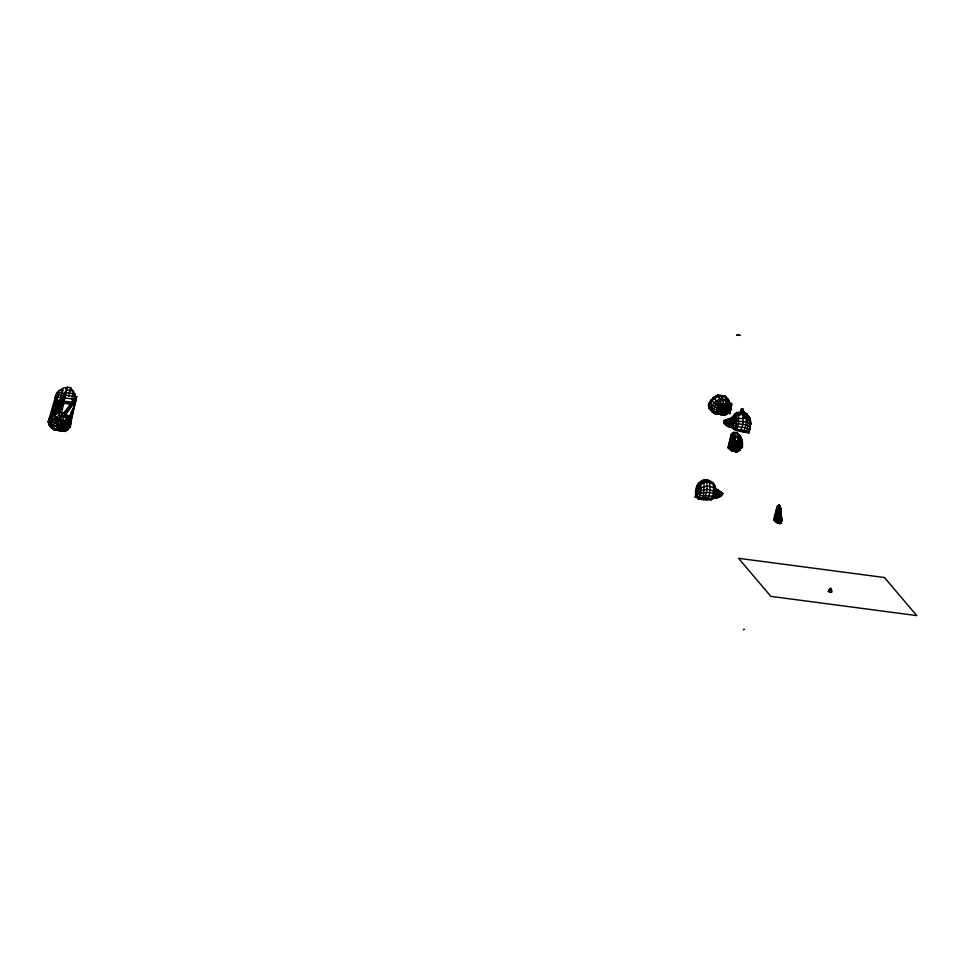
<?xml version="1.0" encoding="UTF-8"?>
<svg xmlns="http://www.w3.org/2000/svg" width="965" height="965" viewBox="0 0 965 965"><rect width="100%" height="100%" fill="white"/><g stroke="black" fill="none" stroke-linecap="round" stroke-linejoin="round"><path stroke-width="1.45" d="M732.049 426.82L735.897 430.559L749.009 432.742L750.794 423.912L750.203 418.243L746.283 413.611L744.015 412.055L741.036 411.959L736.753 412.574L731.217 418.05L723.859 420.728L725.776 421.826L736.645 421.343L736.548 418.267L735.885 426.373L734.92 428.87L733.943 429.051L731.554 427.049L733.002 427.929M713.159 397.857L717.767 395.083L725.282 396.072L728.84 400.451L729.154 402.514L728.08 403.756L720.855 403.551L717.502 402.357L713.618 397.411L710.795 401.114L713.618 397.411L717.767 395.083L720.385 400.306L720.855 403.551L716.754 407.725C715.56 412.139 721.289 417.278 724.884 413.913L725.523 415.022L714.221 413.539L711.301 410.656M703.859 499.725L698.334 499.062L696.971 497.457L694.969 497.337L697.044 488.76L699.963 483.501L705.837 480.775L712.628 483.031L713.931 484.321C713.195 490.317 722.58 490.28 722.423 494.78L718.177 497.421L714.064 497.12L710.879 499.967L703.859 499.725L703.883 498.145L712.978 498.676C718.744 491.68 714.872 479.521 704.836 479.605C697.972 480.92 694.125 488.821 696.018 495.178L695.608 495.853M744.015 412.055L746.005 414.407L746.343 418.315L745.933 424.829L744.22 430.595L733.943 429.051M711.724 481.981L714.703 485.226L714.377 493.742L712.978 498.676L703.883 498.145M60.505 418.315C56.621 416.94 51.76 418.122 49.673 421.886L49.77 423.08L53.545 419.449L58.238 418.858L58.479 420.547L56.633 424.118C55.077 428.231 61.615 433.743 64.028 430.306L65.91 429.871L67.454 425.541L66.175 421.56L65.318 420.547L57.381 418.75L53.509 413.804L53.051 414.238L54.474 411.693M724.872 414.094L725.523 415.022L723.991 414.588L724.136 413.913L726.018 413.478L727.574 409.148L726.874 405.252L725.427 404.154L726.5 399.57L725.282 396.072M49.215 425.179L54.1 429.932L62.689 430.909C65.789 425.625 62.737 417.58 61.41 411.971L57.659 411.476L53.509 413.804L50.602 416.627L48.25 421.741C49.227 429.63 59.348 430.462 65.403 431.415L70.385 426.844L70.457 422.706L76.573 396.651L65.487 395.361L50.602 416.627L57.369 392.441C60.614 388.811 65.765 386.458 70.626 387.725L74.824 393.877L74.92 399.305L72.568 402.321L70.216 403.081L64.016 402.272L57.007 413.129M723.557 414.673L725.523 414.274L727.574 409.148L730.746 407.893L730.505 410.451L728.249 413.322C724.269 415.264 719.034 414.757 715.282 412.646L714.221 413.539L722.797 414.516C725.909 409.232 722.845 401.187 721.53 395.578L717.248 395.505M780.866 512.958L780.83 508.229L779.225 504.804L777.163 506.48L773.616 519.954L777.585 523.368L778.719 522.958L780.866 512.958C781.324 515.117 783.966 525.298 778.719 522.958M726.934 399.667L728.237 399.341L730.421 405.264L727.164 407.351L725.849 411.621L722.073 411.126L717.876 406.12L717.502 402.357L720.385 400.306L726.199 401.066L728.08 403.756L729.214 408.762M743.026 432.187L743.327 430.945L746.403 431.222L747.537 428.508L748.08 415.734L746.005 414.407L743.002 414.262L736.645 415.42L734.329 417.688L734.172 423.249L732.073 427.652L726.331 425.444L725.583 422.972L723.907 422.586L723.641 421.512L725.198 420.149L725.704 420.752L725.005 423.985L724.341 422.32L725.451 420.451C733.291 420.185 736.488 410.535 745.016 413.237L747.187 414.673M62.689 430.909L62.858 430.088L57.574 429.172L57.611 425.939L58.672 423.876L61.362 422.368L64.8 422.827L66.706 424.926L66.85 427.157L64.727 429.895L58.443 428.665L56.802 426.313L53.485 425.529L48.25 421.741L56.079 394.625L57.369 392.441L63.726 393.274M68.117 415.734L70.3 421.657L67.055 423.731L65.246 429.763L60.433 430.873L58.479 429.618L59.492 424.974L61.844 423.659L64.872 424.057L66.537 425.903L66.513 428.231M63.654 429.751L59.07 429.835L59.999 425.613L62.146 424.407L64.884 424.769L66.404 426.458M727.164 407.351L725.427 404.154L725.366 413.37L724.136 413.913L717.803 412.803L717.731 409.546L718.792 407.483L721.47 405.976L724.908 406.434L728.08 403.756L727.224 403.635L726.717 406.012L729.009 406.313L726.874 405.252M720.976 413.937L719.866 414.287L718.708 413.285L718.684 410.402L719.613 408.593L721.965 407.266L724.98 407.664L726.657 409.522L725.523 414.274L725.366 413.37M711.036 399.944L709.456 402.61L712.242 405.457L716.754 407.725L719.275 410.873L724.124 412.61L725.378 412.718L725.439 411.874L723.075 411.56L722.737 413.732L720.541 414.48L719.42 413.478L719.275 410.873L720.119 409.22L722.254 408.026L724.992 408.388L726.524 410.065L726.633 411.838L724.836 413.503L719.154 412.574L717.586 411.693L716.911 409.92L713.593 409.148L708.358 405.348L711.036 399.944L717.876 406.12M57.659 411.476L60.276 416.687L63.063 426.844L64.245 428.231L64.969 427.097L61.965 427.519L61.688 429.292L62.629 430.125L62.966 427.953L65.331 428.267L61.965 427.519L50.916 416.337L49.348 419.003L52.134 421.85L56.633 424.118L59.154 427.254L65.27 429.111L65.741 428.014L64.969 427.097C63.714 422.103 68.057 417.073 65.174 412.465M735.535 449.931L738.261 450.064L738.913 447.555L738.768 445.323L736.862 443.225L735.149 442.995L733.388 451.174L735.873 451.717L737.356 451.053L737.706 449.244L737.043 447.495L736.09 447.374L735.39 450.607L736.331 448.315L735.101 440.643L733.388 451.174L736.79 450.293L739.13 444.129L737.381 440.945L735.101 440.643L735.077 435.915L733.484 432.368L731.386 434.178L727.851 447.651L731.82 451.065L737.477 451.813L742.459 447.241L741.578 439.184L740.203 439.34M831.625 592.04L830.781 588.324L828.368 591.292L831.625 592.04L828.368 591.292L831.082 591.654L830.37 588.493L829.478 591.183L828.658 590.459L831.721 591.026L829.478 591.183L829.044 589.627L831.758 590.001L829.478 591.183L829.755 588.686L831.372 588.734L830.684 591.919M66.392 427.579L70.385 426.844L70.457 422.706M62.942 414.069L76.573 396.651L70.192 425.493M741.952 442.103L742.459 447.241L738.454 447.977L737.356 451.053L735.74 451.68L734.86 450.981L737.477 451.813L736.826 450.884M730.264 411.645L728.804 409.92L729.769 413.949L731.916 403.937L731.265 403.165L728.985 408.195L728.901 411.476L730.023 412.791M69.516 418.786L70.638 424.286L67.454 425.541L65.523 430.68L65.246 429.763M51.495 428.134L51.676 426.844L49.456 425.408L48.431 421.753L49.118 419.148L65.487 395.361M745.257 418.472L746.174 413.901L744.461 413.792L743.062 415.034L745.257 418.472L747.091 416.253L747.067 414.033L745.535 413.466L743.713 416.06M743.653 412.212L742.99 409.474L741.506 408.714L740.927 412.767L741.699 408.641L743.147 409.413L743.629 412.007M741.639 409.039L743.219 410.041L743.147 411.597L743.147 409.413L743.038 411.319M741.385 412.151L741.168 409.92L742.7 410.499L743.472 412.369M742.495 412.923L743.147 409.413M63.437 431.066L65.294 430.655L66.078 429.22L65.523 430.68L63.992 431.078M723.786 414.89L725.403 414.262L725.017 413.092L727.043 413.889L728.937 411.162L726.5 411.187M714.462 497.433L715.017 498.097L715.68 497.53L716.886 492.319L716.669 489.786L714.341 486.493L715.753 488.712L721.06 492.307L721.651 493.983L721.241 495.721L719.239 497.216L715.017 498.097L712.785 497.289M742.7 410.499L742.326 412.513L740.734 412.296L743.002 414.262L742.929 424.491L740.107 431.56M58.6 429.666L59.758 430.667L59.975 429.666M59.758 430.667L60.53 429.437M62.725 421.681L63.027 420.245M61.832 430.981L60.554 429.775L60.421 427.821L62.592 425.661L64.957 425.975L66.018 427.23L65.174 430.39M63.328 430.209L63.678 428.593M64.016 426.976L64.269 427.917M70.457 414.395L69.83 417.326L71.289 411.862M73.268 401.199L74.824 393.877L66.054 392.719L50.602 416.627M696.971 497.457L699.963 483.501M719.866 414.287L720.083 413.285M720.421 414.106L720.65 413.056M722.833 405.3L723.147 403.853M721.929 414.648L720.662 413.394L720.541 411.428L722.713 409.281L725.065 409.594L726.126 410.837L725.752 413.418L724.1 414.685M722.797 414.516L722.978 413.695M723.436 413.828L723.786 412.2M724.136 410.583L724.377 411.524L725.089 410.716M724.172 421.09L724.751 423.683L726.259 423.768L724.425 422.453L725.982 425.034L730.01 426.349M724.751 423.683L725.101 422.067M727.417 425.927L727.598 425.095L729.383 426.373L732.833 426.892L734.92 428.87L748.744 431.705L749.009 432.742L745.607 431.608L745.306 432.561M728.503 420.873L728.816 419.425M714.643 488.64L714.944 487.204M733.412 418.412L733.714 416.977M728.394 448.122L731.386 434.178M735.366 416.88L735.885 414.504M718.949 496.565L722.64 493.598L719.094 492.029L719.745 492.813L719.986 491.728M729.166 448.785L732.604 432.742M729.842 449.364L733.484 432.368L737.236 432.863L740.191 436.132L742.375 442.054L739.13 444.129L739.528 445.939L737.381 450.92L736.971 449.883M721.736 493.959C721.699 491.945 723.521 494.502 721.651 493.983L721.313 492.608M730.662 450.076L734.208 433.55L737.899 434.033L740.794 437.242M733.883 451.439L735.426 444.25L736.934 444.455L738.611 446.3L738.732 448.255L737.356 451.053L738.732 448.255L737.369 450.595L735.511 451.463M734.184 451.487L735.583 444.986L736.958 445.167L738.478 446.855L738.587 448.629L738.261 450.064L735.873 451.717M734.751 451.306L735.837 446.216L738.08 447.627L737.706 450.197M737.803 448.411L735.921 448.158L736.03 449.34L738.587 448.629L738.032 450.028M774.171 520.424L777.163 506.48M774.931 521.088L778.369 505.045M775.607 521.667L779.225 504.804M776.439 522.379L779.985 505.829M777.585 523.368L780.83 508.229M778.152 523.163L781.023 509.785M779.177 523.428L780.926 515.274M779.66 523.742L781.192 516.565M779.961 523.778L781.348 517.3M780.54 523.525L781.614 518.531M781.168 522.885L781.855 519.677M829.176 591.4L829.755 588.686L831.372 588.734M829.381 591.75L830.069 588.553L828.44 591.629M830.286 591.545L830.865 588.831L829.478 591.183M71.603 399.727L73.509 390.994L66.621 390.089L55.91 409.16M68.696 396.458L70.626 387.725M68.756 408.376L70.216 403.081L69.251 407.327M735.981 447.893L737.393 448.665L736.307 448.629L736.862 448.315C735.993 443.08 739.914 437.724 737.236 432.863L736.005 433.189M64.836 397.447L67.224 387.279L66.006 388.714M61.784 411.862L67.224 387.279L62.737 398.219M54.981 410.909L57.43 400.982L56.175 399.884L55.331 396.88L56.079 394.625L63.099 395.554M60.276 399.413L63.063 388.316M74.112 400.789L75.174 396.639M56.018 409.1L57.876 401.983L57.43 400.982L61.772 401.561M717.284 497.518L718.117 490.69L717.309 489.738L716.44 490.703M717.164 497.277L718.141 497.373L718.865 495.081L718.201 490.353M718.551 496.396L719.239 497.216L720.228 494.985L719.673 491.354M55.319 405.819L59.492 390.367L63.087 390.837M51.929 415.348L56.175 399.884L61.965 400.644M70.095 419.835L76.573 396.651L64.703 413.249M726.259 423.768L723.907 422.586L726.331 425.444L727.501 421.814L726.766 419.582L726.187 420.27L728.442 419.003L729.347 421.874L728.31 426.289L729.926 426.711M69.95 417.399L72.604 409.1M74.365 403.563L76.573 396.651M738.913 447.555L738.116 449.823M69.408 420.668L76.295 399.486L65.174 413.394M732.688 417.556L735.113 413.599L736.645 415.42L736.777 418.533L734.329 421.307M745.981 414.166L747.067 414.033L746.717 417.109L745.752 417.531L743.726 414.347L746.524 413.659L747.284 414.841L745.74 417.049M726.633 411.838L726.814 408.545L724.908 406.434M697.176 496.541L698.322 497.904L702.399 498.121L703.533 495.419L704.088 482.645L702.279 480.522L700.759 482.235M719.685 496.71L715.68 497.53L716.054 496.649L714.788 495.395L713.943 496.191L700.264 495.54L697.912 492.753M721.241 495.721L717.574 496.71L716.669 497.976L716.175 497.397M718.443 496.685L718.141 497.373L717.345 496.444M63.654 396.905L66.621 390.089M734.401 428.786L735.897 430.559L738.49 424.081L738.551 414.685L736.753 412.574L733.074 417.133L734.003 417.29L733.111 416.265L736.645 421.343L746.283 421.729L750.42 424.443L750.046 428.653L747.791 432.875M59.142 412.26L63.787 403.322L69.697 404.094M58.588 412.477L64.016 402.272M748.165 432.163L750.046 428.653L749.684 426.94M58.865 412.344L63.787 403.322L57.876 401.983L60.445 402.321M725.282 421.235L724.064 420.631M721.145 493.392L722.64 493.598L722.158 493.091M53.051 414.238L54.571 411.705M56.875 407.918L66.054 392.719M64.8 422.827L69.046 418.894L68.72 416.844L65.825 413.635L58.455 412.658L51.833 417.435L49.384 422.754L50.397 426.337L54.112 428.894L54.1 429.932L65.403 431.415L64.752 430.487M736.862 443.225L741.12 439.292L738.454 436.361L735.077 435.915L731.82 451.065L732.942 450.727M57.128 412.574L64.233 401.223L72.568 402.321M50.916 418.315L48.25 421.741L50.711 418.171M52.351 415.794L64.667 397.954L74.92 399.305M65.234 429.425L65.837 430.438L63.871 430.969L66.923 430.281L68.829 427.555L68.901 422.694L67.96 420.137L66.09 417.459L60.276 416.687L55.439 420.921L53.485 425.529L54.137 428.593L56.73 430.028M744.98 415.855L746.524 413.659L746.331 416.205L747.091 416.253L745.607 413.925L744.461 413.792L746.717 417.109M744.606 417.459L747.284 414.841M65.246 414.89L76.295 399.486L65.065 414.866M48.25 421.741L50.855 418.11M52.593 415.698L64.667 397.954L49.118 419.148L64.932 397.99M53.582 414.902L64.233 401.223M65.294 430.655L65.994 429.666L63.678 431.283M725.415 413.804L726.199 412.827M725.403 414.262L726.102 413.273L725.282 413.997M743.581 629.566L744.317 629.168L743.822 629.759M728.575 419.594L729.444 418.641L730.252 419.582L729.383 426.373L728.804 426.868L725.644 424.624L724.956 423.78L725.547 423.502M730.216 419.136L731.217 418.05L732.351 421.645L731.144 426.868L730.469 427.435L729.347 426.108M703.304 481.282L704.836 479.605L706.826 481.945L707.104 489.267L705.041 498.133L701.302 498.133L701.314 499.472M748.635 416.397L750.203 418.243L750.42 424.443L750.481 421.633L743.062 415.034L744.98 414.407L746.331 416.205L745.607 413.925M711.615 411.753L712.833 410.595L715.282 412.646L709.335 408.798L708.756 405.565M709.335 408.798L709.034 406.555M61.362 422.368L58.479 420.547L55.439 420.921L60.747 419.944L57.767 422.513M711.289 411.211L712.411 410.282M66.175 421.56L68.901 422.694L66.609 422.393L66.175 421.56L67.96 420.137L65.318 420.547L67.055 423.731M737.899 450.836L735.945 451.367L738.997 450.679L740.891 447.953L740.963 443.092L738.671 442.79L738.249 441.958L740.034 440.535L738.165 437.857L735.246 437.471L732.375 450.896L736.054 451.475L737.32 450.16M712.001 498.857L714.064 497.12L715.716 497.566M723.786 421.042L732.121 419.124L734.329 417.688L736.777 418.533L746.343 418.315M698.334 499.062L700.264 495.54L701.024 487.82L707.176 485.853L715.548 487.916M719.311 414.118L717.526 412.103L716.85 413.635L714.245 412.212L713.593 409.148L715.548 404.528L720.855 403.551L723.183 410.463L724.908 411.524M697.852 484.08L701.024 487.82L700.747 484.43L704.088 482.645L706.826 481.945L713.521 484.092L713.461 493.477L710.879 499.967M64.365 429.944L66.923 430.281L68.141 429.715L67.743 428.629M724.51 423.394L725.583 422.959M746.21 416.518L747.091 416.253M724.377 421.005L725.451 420.451M722.266 494.394L718.865 495.081L715.403 493.477L706.766 492.367L700.687 493.163L698.455 490.534M718.081 412.718L714.245 412.212L717.526 412.103L719.42 413.478L723.774 413.358M70.3 421.657L66.392 415.951L59.625 415.071L55.886 417.157L53.545 419.449L51.302 424.323L52.231 427.616L54.137 428.593L57.405 428.496L59.203 430.499M710.867 498.688L712.978 498.676M716.054 496.649L717.574 496.71M732.121 419.124L736.042 419.691M702.399 498.121L699.287 497.892L697.369 495.624M737.332 449.509L735.74 448.99L737.706 449.244M722.471 493.453L716.669 489.786L714.257 489.689L716.886 492.319L721.651 493.983M726.126 410.837L722.073 411.126L721.808 412.911L722.737 413.732M723.967 411.38L725.849 411.621M723.075 411.56L725.439 411.874M722.773 412.381L725.378 412.718M724.486 413.551L727.043 413.889L724.884 413.913L728.249 413.322L727.851 412.236M715.017 412.803L712.544 412.477L713.714 411.5L710.505 409.956L709.492 406.374L711.941 401.042L714.486 398.557L718.563 396.277L725.933 397.242L728.84 400.451M723.979 420.788L725.33 420.969M724.196 422.911L724.896 423.008M726.163 424.214L725.222 424.093L725.982 425.034M734.787 442.079L737.525 442.44L739.13 444.129M735.089 445.842L738.611 446.3M735.27 446.433L738.478 446.855M736.211 448.508L737.393 448.665M738.189 449.425L739.528 445.939L742.712 444.684L742.157 440.245L740.191 436.132M736.44 450.341L738.997 450.679L740.215 450.112L739.805 449.027M55.331 396.88L62.375 397.809M698.515 485.733L699.456 485.853M697.044 488.76L698.793 489.002M721.205 493.127L722.568 493.308M695.56 493.212L697.816 493.501M63.606 427.76L65.741 428.014M62.966 427.953L65.331 428.267M62.665 428.762L65.27 429.111M54.137 428.593L57.972 429.099M720.541 414.48L718.551 412.284M60.433 430.873L57.478 428.086M60.674 419.486L57.381 418.75L58.479 420.547M723.726 411.367L724.377 411.524M723.798 421.898L729.106 423.731L734.172 423.249L745.933 424.829L750.143 426.976L749.721 429.353L745.426 427.724L735.885 426.373L733.557 425.167L731.53 425.915L725.005 423.985L728.394 426.023L727.863 426.458L726.971 425.396M724.474 423.249L726.934 424.564M66.923 430.281L64.896 429.485L65.536 430.221M725.475 424.407L726.778 424.938M738.249 441.958L740.963 443.092L740.034 440.535L737.381 440.945L737.525 442.44M715.56 491.535L707.104 489.267L700.976 490.618L698.95 488.242M711.748 410.065L709.565 409.015L708.539 405.372L709.456 402.61L709.504 403.298M715.282 412.646L712.339 411.223L711.422 407.942L713.666 403.056L719.733 398.678L726.5 399.57L730.421 405.264M718.008 404.082L721.47 405.976M51.121 426.518L52.436 428.858M722.64 493.598L721.941 493.175L722.568 493.911M746.283 413.611L749.419 417.314L749.865 419.799M750.384 423.43L750.794 423.912L750.155 422.284M730.601 403.997L731.639 405.228M730.059 404.974L731.361 406.518M729.456 406.337L731.012 408.183M728.985 408.195L730.601 410.101M748.068 431.62L749.009 432.742L748.37 431.669M724.353 411.838L724.124 412.61M723.859 420.728L724.486 421.464M723.641 421.512L725.366 423.563M728.647 443.466L729.25 444.177M774.413 515.768L775.016 516.48M715.753 488.712L716.669 489.786M721.47 495.262L720.433 495.624M707.743 480.268L709.697 482.572L709.963 489.762L709.118 495.648L707.936 498.471L706.79 498.483L706.802 499.87M719.202 495.359L719.902 496.179M699.179 482.584L700.747 484.43M696.923 485.853L698.274 487.446M695.669 490.111L697.164 491.873M64.245 428.231L64.016 428.991M725.017 413.092L725.535 413.816M745.535 413.466L746.44 414.866M744.425 414.986L746.295 417.905M729.624 402.393L730.203 403.454M741.578 439.184L742.375 442.054M741.506 408.714L741.783 409.377M742.881 412.405L740.939 411.078L741.554 412.574M713.159 483.417L713.943 485.467M719.154 412.574L719.42 413.478M717.586 411.693L717.924 412.815M59.046 428.967L59.311 429.859M58.443 428.665L58.732 429.654M57.405 428.496L57.574 429.172M742.99 409.474L743.569 412.019M730.3 409.112L730.505 410.451M718.346 402.465L717.839 404.842L715.548 404.528L718.346 402.465M739.962 335.362L736.898 335.072L739.962 335.362M884.459 577.528L738.551 558.301L770.842 596.37L916.75 615.598L884.459 577.528"/></g></svg>
